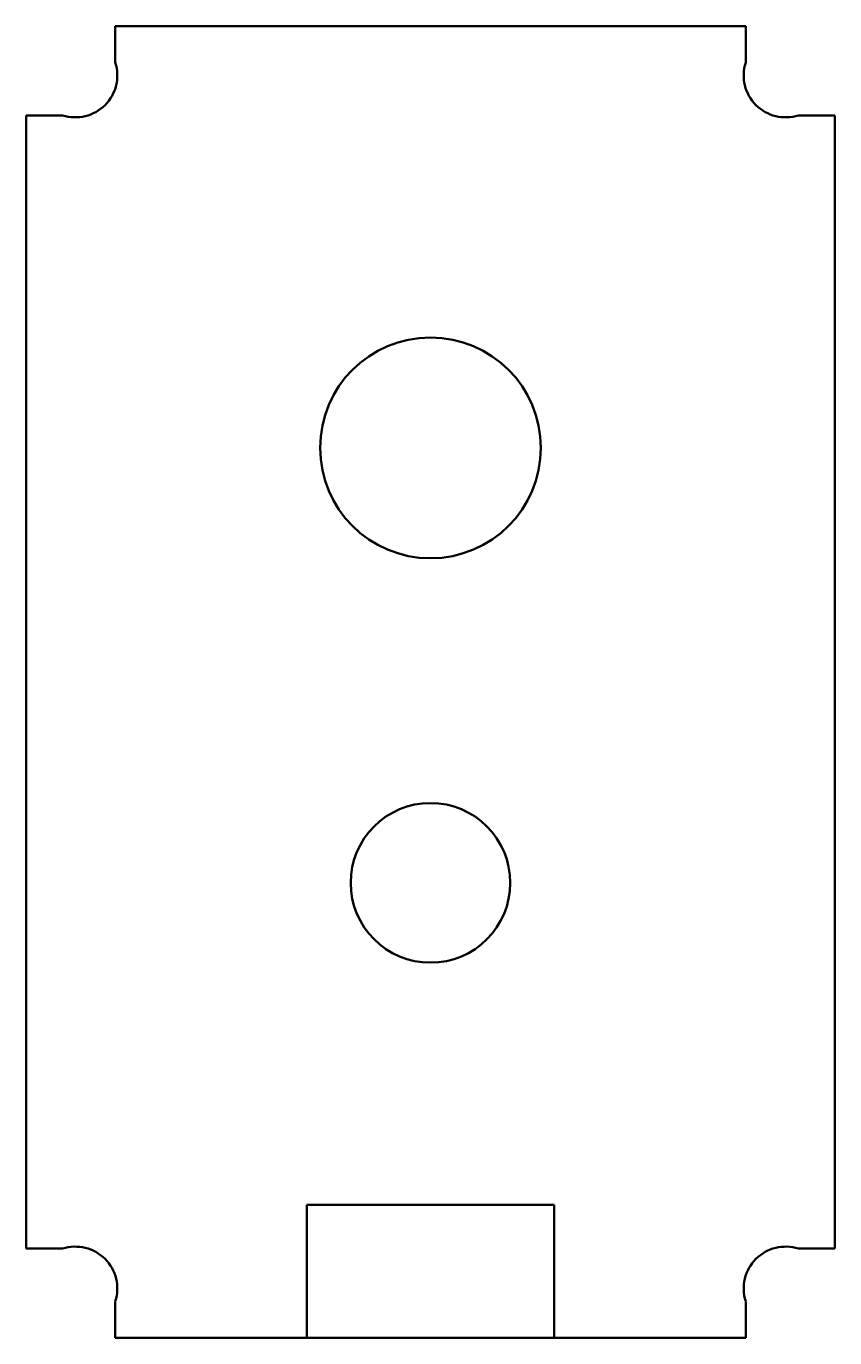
# Model space of a CAD drawing. Header units: millimetres. Extents: x 127 to 157.4, y 78.8 to 128.1.
import ezdxf

# ---------------------------------------------------------------- set-up
doc = ezdxf.new("R2010")
doc.units = ezdxf.units.MM
doc.layers.add('AM_2', color=5, linetype='Continuous', lineweight=50, true_color=0x0000ff)

msp = doc.modelspace()

# ---------------------------------------------------------------- linework, layer by layer
at = {"layer": 'AM_2'}
for p, q in [((154.037, 128.057), (130.337, 128.057)), ((130.337, 126.687), (130.337, 128.057)), ((154.037, 126.687), (154.037, 128.057)), ((126.987, 124.707), (126.987, 82.107)), ((126.987, 124.707), (128.357, 124.707)), ((157.387, 124.707), (156.017, 124.707)), ((157.387, 82.107), (157.387, 124.707)), ((146.837, 83.757), (137.537, 83.757)), ((137.537, 83.757), (137.537, 78.757)), ((146.837, 78.757), (146.837, 83.757)), ((126.987, 82.107), (128.357, 82.107)), ((157.387, 82.107), (156.017, 82.107)), ((130.337, 80.126), (130.337, 78.757)), ((154.037, 80.126), (154.037, 78.757)), ((130.337, 78.757), (154.037, 78.757)), ((137.537, 78.757), (146.837, 78.757))]:
    msp.add_line(p, q, dxfattribs=at)
for centre, radius in [((142.187, 112.207), 4.15), ((142.187, 95.857), 3)]:
    msp.add_circle(centre, radius, dxfattribs=at)
for centre, start, end in [((128.837, 126.207), 252.2472, 17.7528), ((155.537, 126.207), 162.2472, 287.7528), ((128.837, 80.607), 342.2472, 107.7528), ((155.537, 80.607), 72.2472, 197.7528)]:
    msp.add_arc(centre, 1.575, start, end, dxfattribs=at)

doc.saveas('drawing.dxf')
